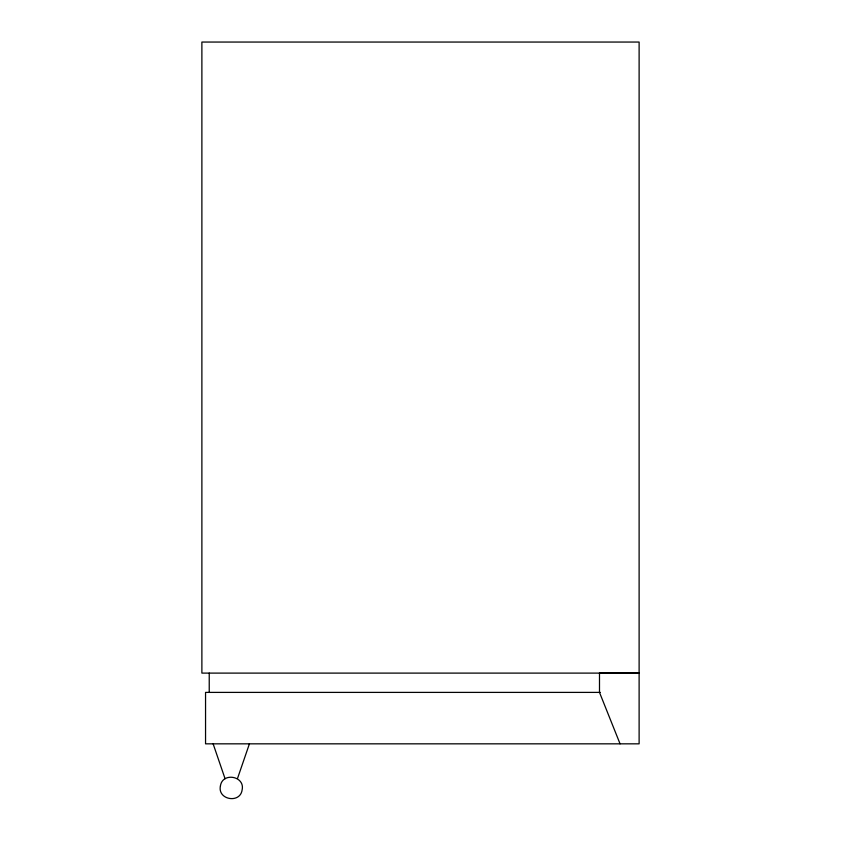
<?xml version="1.0" encoding="UTF-8"?>
<svg xmlns="http://www.w3.org/2000/svg" width="841" height="841" viewBox="0 0 841 841"><rect width="100%" height="100%" fill="white"/><g stroke="black" fill="none" stroke-linecap="round" stroke-linejoin="round"><path stroke-width="1.26" d="M237.519 778.451L249.42 743.833M600.274 692.395L205.551 692.395L205.551 743.833L639.118 743.833L639.118 42.05L201.882 42.05L201.882 673.105L639.118 673.105L599.496 673L599.496 692.395L620.059 743.833M213.13 743.833L225.073 778.734M209.23 673.105L209.23 692.395M220.416 786.009C217.346 799.886 240.274 803.922 242.134 789.846C245.204 775.97 222.276 771.933 220.416 786.009"/></g></svg>
